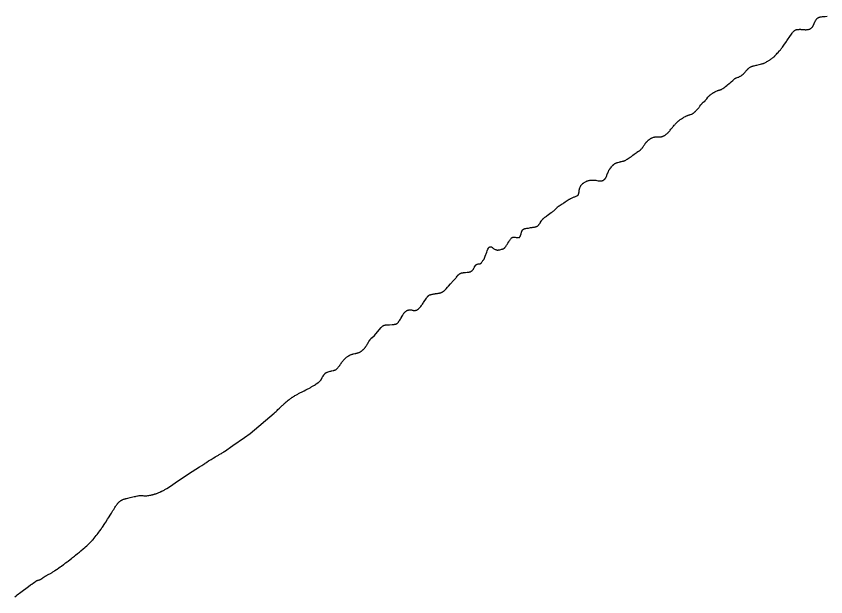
# Model space of a CAD drawing. Header units: millimetres. Extents: x 642261 to 742091, y 6812581 to 6930561.
# Drawn here: x 680479 to 683251, y 6815151 to 6817137 of the extents above; entities that cross this region are included whole.
import ezdxf

# ---------------------------------------------------------------- set-up
doc = ezdxf.new("R2010")
doc.units = ezdxf.units.MM
doc.layers.add('LimiteRegional', color=10, linetype='Continuous')

msp = doc.modelspace()

# ---------------------------------------------------------------- linework, layer by layer
at = {"layer": 'LimiteRegional', "color": 7, "linetype": 'Continuous'}
msp.add_lwpolyline([(680474.0831, 6815151.1232), (680479.8971, 6815155.5541), (680482.8201, 6815157.7491), (680495.5291, 6815167.2062), (680520.9951, 6815186.0631), (680528.6171, 6815191.6672), (680532.4431, 6815194.4481), (680538.2011, 6815198.5941), (680543.9831, 6815202.7061), (680546.8841, 6815204.7501), (680547.4531, 6815205.1291), (680547.8411, 6815205.3662), (680548.6351, 6815205.8052), (680549.0401, 6815206.0082), (680549.8671, 6815206.3841), (680550.7121, 6815206.7242), (680551.2851, 6815206.9342), (680552.4481, 6815207.3201), (680553.3331, 6815207.5852), (680555.1241, 6815208.0752), (680557.5261, 6815208.7041), (680558.7181, 6815209.0361), (680559.8971, 6815209.3952), (680560.4791, 6815209.5881), (680561.6261, 6815210.0111), (680562.1881, 6815210.2431), (680563.0161, 6815210.6211), (680563.8241, 6815211.0402), (680564.2191, 6815211.2671), (680564.8571, 6815211.6522), (680566.1161, 6815212.4522), (680567.3552, 6815213.2861), (680568.1721, 6815213.8581), (680569.7901, 6815215.0311), (680572.1891, 6815216.8351), (680575.3861, 6815219.2441), (680577.0031, 6815220.4171), (680578.6441, 6815221.5471), (680579.4761, 6815222.0921), (680580.7421, 6815222.8782), (680581.6252, 6815223.4001), (680583.4091, 6815224.4111), (680585.2151, 6815225.3881), (680586.4291, 6815226.0241), (680588.8751, 6815227.2691), (680591.3351, 6815228.4942), (680594.6181, 6815230.1282), (680596.2531, 6815230.9572), (680598.6891, 6815232.2321), (680599.8951, 6815232.8881), (680602.2801, 6815234.2511), (680603.4561, 6815234.9612), (680605.194, 6815236.0701), (680609.227, 6815238.7532), (680611.9051, 6815240.5561), (680617.2341, 6815244.1921), (680619.8871, 6815246.0261), (680625.1671, 6815249.7232), (680630.4161, 6815253.4592), (680633.8991, 6815255.9711), (680640.8281, 6815261.0441), (680643.4131, 6815262.9621), (680648.5661, 6815266.8241), (680653.6931, 6815270.7193), (680657.0991, 6815273.3332), (680663.8811, 6815278.6021), (680668.9441, 6815282.5871), (680672.3091, 6815285.2591), (680679.0151, 6815290.6381), (680682.3581, 6815293.3442), (680689.0241, 6815298.7872), (680695.6671, 6815304.2691), (680700.0851, 6815307.9441), (680708.9001, 6815315.3372), (680714.1691, 6815319.8171), (680716.7771, 6815322.0742), (680720.6491, 6815325.4981), (680723.198, 6815327.8122), (680724.4621, 6815328.9811), (680726.3441, 6815330.7502), (680728.8261, 6815333.1432), (680730.0531, 6815334.3562), (680731.8781, 6815336.1971), (680734.5731, 6815339.0112), (680738.08, 6815342.8022), (680739.8131, 6815344.7111), (680742.3881, 6815347.5932), (680746.1921, 6815351.9562), (680749.9291, 6815356.3691), (680753.2983, 6815360.4794), (680756.1816, 6815364.0623), (680759.8551, 6815368.7681), (680762.6362, 6815372.4457), (680766.1592, 6815377.2212), (680770.1061, 6815382.7502), (680771.3451, 6815384.5332), (680772.9514, 6815386.8707), (680773.7501, 6815388.0331), (680777.8679, 6815394.1271), (680778.5011, 6815395.0641), (680783.1921, 6815402.1291), (680786.2941, 6815406.8522), (680792.4661, 6815416.3201), (680795.517, 6815421.0871), (680797.5171, 6815424.2851), (680801.4571, 6815430.7152), (680805.3501, 6815437.1762), (680810.5371, 6815445.8031), (680813.1561, 6815450.1102), (680815.8061, 6815454.4042), (680817.1471, 6815456.5442), (680819.1821, 6815459.7451), (680820.7411, 6815462.1312), (680821.5421, 6815463.3182), (680822.7721, 6815465.0862), (680824.0401, 6815466.8321), (680824.6901, 6815467.6941), (680826.0221, 6815469.3912), (680826.7051, 6815470.2241), (680827.7541, 6815471.4531), (680829.1971, 6815473.0461), (680829.9391, 6815473.8201), (680831.0791, 6815474.9532), (680832.2521, 6815476.0471), (680832.8521, 6815476.5782), (680833.9401, 6815477.4962), (680834.4961, 6815477.9421), (680835.3421, 6815478.5922), (680836.6451, 6815479.5261), (680837.9881, 6815480.4072), (680838.6761, 6815480.8261), (680840.0821, 6815481.6221), (680840.8021, 6815481.9971), (680841.9031, 6815482.5301), (680842.8971, 6815482.9802), (680844.8931, 6815483.8252), (680846.8981, 6815484.6032), (680847.8931, 6815484.962), (680848.239, 6815485.088), (680849.136, 6815485.397), (680850.933, 6815485.985), (680852.963, 6815486.6021), (680854.32, 6815486.9911), (680857.043, 6815487.7241), (680861.149, 6815488.7401), (680869.422, 6815490.67), (680878.406, 6815492.786), (680882.897, 6815493.806), (680887.394, 6815494.7791), (680889.646, 6815495.243), (680894.159, 6815496.116), (680896.422, 6815496.521), (680899.825, 6815497.084), (680900.821, 6815497.2241), (680901.486, 6815497.3), (680902.82, 6815497.4161), (680903.487, 6815497.457), (680904.826, 6815497.5071), (680906.166, 6815497.52), (680907.062, 6815497.51), (680908.855, 6815497.456), (680910.202, 6815497.3901), (680912.899, 6815497.2171), (680916.499, 6815496.9661), (680918.298, 6815496.8601), (680920.095, 6815496.7851), (680920.993, 6815496.763), (680922.786, 6815496.757), (680923.681, 6815496.776), (680925.022, 6815496.839), (680926.36, 6815496.9461), (680927.028, 6815497.017), (680930.0349, 6815497.3951), (680931.534, 6815497.6031), (680933.778, 6815497.942), (680937.131, 6815498.51), (680940.471, 6815499.155), (680942.135, 6815499.5081), (680945.453, 6815500.2761), (680947.107, 6815500.693), (680949.58, 6815501.3601), (680951.772, 6815501.9971), (680952.865, 6815502.3321), (680954.502, 6815502.8541), (680956.951, 6815503.6841), (680959.391, 6815504.571), (680960.608, 6815505.037), (680965.298, 6815506.893), (680967.622, 6815507.839), (680971.079, 6815509.288), (680974.499, 6815510.783), (680976.195, 6815511.55), (680979.555, 6815513.131), (680981.219, 6815513.947), (680983.695, 6815515.206), (680985.873, 6815516.364), (680986.955, 6815516.957), (680988.567, 6815517.867), (680990.961, 6815519.276), (680993.327, 6815520.745), (680994.4981, 6815521.502), (681007.053, 6815529.7451), (681032.128, 6815546.27), (681082.236, 6815579.351), (681107.328, 6815595.835), (681114.9401, 6815600.8154), (681121.1698, 6815604.8914), (681125.1211, 6815607.4767), (681125.8144, 6815607.9302), (681128.4222, 6815609.6365), (681132.186, 6815612.099), (681137.8428, 6815615.7869), (681144.629, 6815620.211), (681146.345, 6815621.3151), (681149.811, 6815623.4721), (681153.313, 6815625.5721), (681155.664, 6815626.947), (681160.394, 6815629.6521), (681165.145, 6815632.3222), (681171.482, 6815635.8771), (681174.639, 6815637.6731), (681179.344, 6815640.4141), (681181.677, 6815641.813), (681184.764, 6815643.7181), (681186.295, 6815644.6891), (681188.575, 6815646.1721), (681190.832, 6815647.691), (681191.951, 6815648.465), (681221.426, 6815669.0361), (681260.725, 6815696.4651), (681280.375, 6815710.179), (681362.725, 6815779.3941), (681364.836, 6815781.207), (681366.222, 6815782.44), (681368.95, 6815784.951), (681370.296, 6815786.227), (681372.96, 6815788.811), (681375.596, 6815791.4251), (681380.839, 6815796.689), (681384.797, 6815800.613), (681386.801, 6815802.551), (681388.827, 6815804.4641), (681389.851, 6815805.409), (681391.6705, 6815807.0659), (681393.924, 6815809.118), (681395.971, 6815810.959), (681399.057, 6815813.7012), (681402.169, 6815816.411), (681403.736, 6815817.753), (681406.895, 6815820.406), (681408.489, 6815821.7161), (681410.899, 6815823.658), (681414.153, 6815826.2009), (681415.799, 6815827.45), (681418.293, 6815829.295), (681420.819, 6815831.102), (681422.096, 6815831.991), (681424.354, 6815833.5161), (681425.874, 6815834.506), (681428.942, 6815836.43), (681430.489, 6815837.367), (681433.464, 6815839.117), (681433.606, 6815839.2011), (681436.749, 6815840.99), (681438.854, 6815842.1639), (681443.0851, 6815844.487), (681446.193, 6815846.164), (681448.272, 6815847.2671), (681452.443, 6815849.446), (681456.6291, 6815851.5941), (681465.023, 6815855.8451), (681471.319, 6815859.0361), (681477.595, 6815862.2691), (681480.72, 6815863.9121), (681485.387, 6815866.424), (681488.38, 6815868.099), (681490.357, 6815869.243), (681491.666, 6815870.0172), (681494.269, 6815871.591), (681496.208, 6815872.792), (681500.059, 6815875.243), (681503.884, 6815877.747), (681506.425, 6815879.4401), (681511.501, 6815882.8701), (681513.122, 6815884.0081), (681513.917, 6815884.5961), (681515.088, 6815885.5), (681516.799, 6815886.9111), (681517.906, 6815887.8901), (681518.45, 6815888.39), (681519.252, 6815889.1561), (681520.298, 6815890.2051), (681520.81, 6815890.742), (681521.564, 6815891.562), (681522.664, 6815892.8302), (681523.361, 6815893.724), (681523.787, 6815894.342), (681524.057, 6815894.7631), (681524.564, 6815895.622), (681524.921, 6815896.28), (681525.585, 6815897.6261), (681526.001, 6815898.5381), (681526.804, 6815900.3841), (681527.406, 6815901.769), (681528.038, 6815903.1411), (681528.371, 6815903.817), (681528.903, 6815904.8161), (681529.482, 6815905.789), (681529.792, 6815906.265), (681532.177, 6815909.8461), (681533, 6815911.0181), (681533.423, 6815911.5931), (681534.301, 6815912.7141), (681534.759, 6815913.257), (681535.473, 6815914.0441), (681536.139, 6815914.7121), (681536.485, 6815915.035), (681537.019, 6815915.5021), (681537.861, 6815916.163), (681538.755, 6815916.7711), (681539.224, 6815917.054), (681539.751, 6815917.3521), (681540.812, 6815917.914), (681541.883, 6815918.4341), (681542.601, 6815918.7601), (681544.047, 6815919.3681), (681545.14, 6815919.79), (681547.341, 6815920.569), (681554.008, 6815922.714), (681555.415, 6815923.1451), (681556.362, 6815923.3991), (681558.273, 6815923.8451), (681560.2, 6815924.2351), (681564.066, 6815924.979), (681565.988, 6815925.3979), (681566.941, 6815925.6341), (681568.2039, 6815925.986), (681568.83, 6815926.1801), (681569.5595, 6815926.4282), (681569.7843, 6815926.5058), (681570.3143, 6815926.7142), (681571.143, 6815927.04), (681571.781, 6815927.3312), (681572.05, 6815927.454), (681572.498, 6815927.6771), (681573.166, 6815928.0351), (681573.8119, 6815928.4129), (681573.9337, 6815928.4891), (681574.0615, 6815928.569), (681574.2246, 6815928.6732), (681574.956, 6815929.1661), (681576.068, 6815930.006), (681576.776, 6815930.5999), (681577.235, 6815931.009), (681578.124, 6815931.8589), (681579.083, 6815932.8571), (681579.7, 6815933.5451), (681580.895, 6815934.9631), (681582.047, 6815936.423), (681584.293, 6815939.403), (681585.988, 6815941.622), (681586.8619, 6815942.7602), (681587.431, 6815943.526), (681588.543, 6815945.074), (681589.627, 6815946.636), (681591.759, 6815949.78), (681593.371, 6815952.131), (681595.035, 6815954.4511), (681595.899, 6815955.593), (681597.246, 6815957.276), (681598.881, 6815959.196), (681599.713, 6815960.1391), (681600.978, 6815961.531), (681602.919, 6815963.569), (681604.916, 6815965.5441), (681605.937, 6815966.509), (681608.024, 6815968.389), (681609.091, 6815969.304), (681610.724, 6815970.646), (681612.209, 6815971.8081), (681612.963, 6815972.377), (681614.109, 6815973.216), (681615.864, 6815974.443), (681617.664, 6815975.629), (681618.58, 6815976.208), (681619.704, 6815976.881), (681620.0181, 6815977.059), (681620.459, 6815977.3071), (681621.985, 6815978.104), (681622.756, 6815978.4751), (681624.316, 6815979.163), (681625.901, 6815979.78), (681626.9731, 6815980.1521), (681627.694, 6815980.383), (681629.153, 6815980.805), (681630.207, 6815981.0791), (681632.32, 6815981.5881), (681633.4245, 6815981.8336), (681634.439, 6815982.0591), (681638.6829, 6815982.9611), (681641.857, 6815983.6791), (681643.438, 6815984.0731), (681646.623, 6815984.9291), (681648.207, 6815985.383), (681650.57, 6815986.1121), (681652.92, 6815986.9151), (681654.0911, 6815987.3501), (681655.467, 6815987.9241), (681656.362, 6815988.347), (681656.948, 6815988.6461), (681658.098, 6815989.283), (681658.942, 6815989.7931), (681659.497, 6815990.1481), (681660.587, 6815990.8891), (681661.1241, 6815991.2752), (681662.181, 6815992.0761), (681663.219, 6815992.9111), (681663.9021, 6815993.4851), (681665.248, 6815994.6692), (681666.9481, 6815996.238), (681667.7801, 6815997.0311), (681669.0029, 6815998.2329), (681670.78, 6816000.0721), (681671.924, 6816001.3261), (681672.483, 6816001.963), (681673.3051, 6816002.931), (681674.37, 6816004.249), (681674.889, 6816004.9201), (681675.649, 6816005.943), (681676.748, 6816007.517), (681677.448, 6816008.5791), (681678.802, 6816010.728), (681679.6791, 6816012.1741), (681681.399, 6816015.0821), (681682.686, 6816017.2621), (681683.9941, 6816019.43), (681684.663, 6816020.505), (681685.693, 6816022.1031), (681687.185, 6816024.4401), (681690.121, 6816029.1741), (681691.134, 6816030.7251), (681691.6541, 6816031.4881), (681691.9491, 6816031.902), (681692.457, 6816032.614), (681693.577, 6816034.071), (681694.162, 6816034.7771), (681695.075, 6816035.804), (681696.037, 6816036.788), (681696.538, 6816037.2631), (681705.4691, 6816045.495), (681727.252, 6816071.1631), (681728.318, 6816072.372), (681728.876, 6816072.9691), (681729.742, 6816073.8491), (681730.643, 6816074.705), (681731.106, 6816075.1231), (681732.055, 6816075.9331), (681732.541, 6816076.3241), (681733.285, 6816076.89), (681734.301, 6816077.6051), (681734.819, 6816077.943), (681735.609, 6816078.423), (681736.821, 6816079.08), (681737.923, 6816079.5931), (681738.483, 6816079.8231), (681739.332, 6816080.131), (681740.193, 6816080.395), (681740.628, 6816080.508), (681741.505, 6816080.699), (681741.947, 6816080.774), (681742.615, 6816080.863), (681744.221, 6816081.022), (681745.293, 6816081.112), (681747.436, 6816081.259), (681753.87, 6816081.594), (681757.085, 6816081.7991), (681765.947, 6816082.445), (681770.375, 6816082.817), (681772.6861, 6816083.0512), (681773.326, 6816083.1161), (681774.7999, 6816083.2861), (681777.011, 6816083.571), (681777.606, 6816083.6701), (681777.998, 6816083.7531), (681778.77, 6816083.9601), (681779.151, 6816084.0819), (681779.899, 6816084.3641), (681780.632, 6816084.6921), (681781.111, 6816084.9351), (681782.049, 6816085.476), (681783.07, 6816086.163), (681783.73, 6816086.664), (681784.1609, 6816087.0151), (681785.001, 6816087.7531), (681785.612, 6816088.3351), (681786.01, 6816088.7361), (681786.7841, 6816089.5611), (681787.889, 6816090.8491), (681788.587, 6816091.7301), (681789.036, 6816092.3241), (681789.893, 6816093.5151), (681790.4247, 6816094.289), (681790.885, 6816094.959), (681792.803, 6816097.858), (681794.65, 6816100.7741), (681795.853, 6816102.7302), (681798.221, 6816106.6751), (681799.001, 6816108.0151), (681800.508, 6816110.7191), (681802.483, 6816114.343), (681803.489, 6816116.151), (681804.526, 6816117.948), (681805.062, 6816118.841), (681805.953, 6816120.22), (681806.582, 6816121.101), (681807.018, 6816121.672), (681807.927, 6816122.778), (681808.643, 6816123.5769), (681809.138, 6816124.097), (681810.17, 6816125.1081), (681810.707, 6816125.6), (681811.825, 6816126.5591), (681813.002, 6816127.4881), (681813.822, 6816128.0941), (681814.383, 6816128.492), (681815.544, 6816129.276), (681815.954, 6816129.5381), (681816.778, 6816130.022), (681817.607, 6816130.4591), (681818.163, 6816130.725), (681819.282, 6816131.201), (681820.127, 6816131.513), (681820.693, 6816131.701), (681821.8311, 6816132.034), (681822.403, 6816132.182), (681823.551, 6816132.4421), (681824.706, 6816132.663), (681825.479, 6816132.792), (681827.032, 6816133.0181), (681827.693, 6816133.084), (681828.134, 6816133.106), (681829.02, 6816133.099), (681829.463, 6816133.072), (681830.352, 6816132.978), (681831.242, 6816132.8359), (681831.837, 6816132.7181), (681833.029, 6816132.4391), (681834.819, 6816131.946), (681837.208, 6816131.2511), (681838.401, 6816130.931), (681839.593, 6816130.654), (681840.189, 6816130.538), (681841.08, 6816130.3981), (681841.871, 6816130.3141), (681842.266, 6816130.2891), (681842.857, 6816130.273), (681843.742, 6816130.3031), (681844.624, 6816130.406), (681845.064, 6816130.488), (681846.323, 6816130.774), (681846.951, 6816130.935), (681847.889, 6816131.2), (681849.283, 6816131.652), (681849.5817, 6816131.766), (681850.654, 6816132.1751), (681851.328, 6816132.465), (681852.651, 6816133.1031), (681853.2981, 6816133.4531), (681854.2471, 6816134.0181), (681855.066, 6816134.5621), (681855.4669, 6816134.85), (681856.0551, 6816135.3001), (681856.9091, 6816136.0211), (681857.725, 6816136.7981), (681858.0747, 6816137.1638), (681859.945, 6816139.225), (681861.119, 6816140.573), (681861.884, 6816141.4741), (681863.376, 6816143.283), (681864.465, 6816144.645), (681866.579, 6816147.3901), (681868.629, 6816150.1651), (681869.973, 6816152.0361), (681872.637, 6816155.8351), (681873.958, 6816157.7571), (681876.561, 6816161.618), (681881.7219, 6816169.363), (681884.347, 6816173.218), (681885.27, 6816174.591), (681886.483, 6816176.4241), (681887.108, 6816177.3261), (681887.759, 6816178.207), (681888.098, 6816178.639), (681888.628, 6816179.2711), (681889.381, 6816180.0831), (681889.78, 6816180.474), (681890.412, 6816181.0381), (681891.087, 6816181.5731), (681891.443, 6816181.829), (681892.059, 6816182.24), (681892.473, 6816182.4979), (681892.935, 6816182.763), (681893.312, 6816182.978), (681893.735, 6816183.2011), (681894.591, 6816183.614), (681895.4569, 6816183.9871), (681896.04, 6816184.2151), (681897.216, 6816184.6261), (681898.557, 6816185.0252), (681899.458, 6816185.2601), (681901.277, 6816185.6711), (681903.11, 6816186.026), (681905.566, 6816186.4612), (681906.794, 6816186.6811), (681908.6291, 6816187.0381), (681909.543, 6816187.235), (681910.388, 6816187.419), (681912.084, 6816187.749), (681913.787, 6816188.0371), (681914.924, 6816188.211), (681917.205, 6816188.527), (681921.774, 6816189.115), (681924.056, 6816189.434), (681926.331, 6816189.8011), (681927.465, 6816190.01), (681928.972, 6816190.32), (681929.723, 6816190.491), (681930.847, 6816190.7711), (681932.524, 6816191.2451), (681933.167, 6816191.4491), (681934.439, 6816191.8959), (681935.693, 6816192.393), (681936.517, 6816192.752), (681937.061, 6816193.004), (681938.136, 6816193.5361), (681938.929, 6816193.9591), (681939.452, 6816194.253), (681940.482, 6816194.8681), (681941.49, 6816195.517), (681942.797, 6816196.437), (681943.435, 6816196.918), (681944.369, 6816197.668), (681944.826, 6816198.0551), (681945.719, 6816198.852), (681946.155, 6816199.2611), (681946.795, 6816199.8901), (681947.722, 6816200.863), (681948.995, 6816202.2751), (681951.478, 6816205.1341), (681956.363, 6816210.876), (681958.02, 6816212.764), (681958.862, 6816213.698), (681966.525, 6816222.043), (681976.783, 6816233.141), (681981.887, 6816238.7061), (681983.141, 6816240.1351), (681983.949, 6816241.1071), (681985.516, 6816243.0871), (681987.05, 6816245.0951), (681989.109, 6816247.781), (681990.169, 6816249.112), (681991.263, 6816250.426), (681991.826, 6816251.075), (681992.695, 6816252.036), (681993.638, 6816253.004), (681994.127, 6816253.4731), (681994.884, 6816254.154), (681996.066, 6816255.124), (681996.883, 6816255.73), (681997.301, 6816256.021), (681997.936, 6816256.4401), (681998.801, 6816256.965), (681999.241, 6816257.2121), (681999.91, 6816257.5641), (682000.93, 6816258.044), (682001.855, 6816258.422), (682002.323, 6816258.5921), (682002.444, 6816258.6321), (682003.031, 6816258.8241), (682004.107, 6816259.115), (682005.197, 6816259.335), (682005.7469, 6816259.4181), (682006.2605, 6816259.4827), (682006.996, 6816259.575), (682009.494, 6816259.848), (682010.088, 6816259.9053), (682010.7547, 6816259.9696), (682011.5785, 6816260.049), (682012.0489, 6816260.0943), (682012.4644, 6816260.1343), (682012.9264, 6816260.1789), (682014.494, 6816260.33), (682016.992, 6816260.596), (682017.7611, 6816260.6855), (682023.463, 6816261.3491), (682026.696, 6816261.7551), (682029.927, 6816262.1991), (682031.542, 6816262.441), (682032.077, 6816262.5351), (682033.13, 6816262.787), (682034.158, 6816263.1211), (682034.829, 6816263.385), (682035.2709, 6816263.5801), (682036.139, 6816264.0101), (682037.09, 6816264.5561), (682037.71, 6816264.9529), (682038.116, 6816265.232), (682038.913, 6816265.8221), (682039.495, 6816266.291), (682039.877, 6816266.614), (682040.6231, 6816267.2881), (682041.697, 6816268.3541), (682042.3841, 6816269.0982), (682042.828, 6816269.607), (682043.683, 6816270.6481), (682043.969, 6816271.023), (682044.5, 6816271.788), (682044.982, 6816272.5721), (682045.28, 6816273.103), (682045.832, 6816274.182), (682046.583, 6816275.8271), (682047.543, 6816278.0311), (682048.049, 6816279.1201), (682048.596, 6816280.189), (682048.892, 6816280.715), (682049.369, 6816281.488), (682051.267, 6816284.548), (682051.721, 6816285.201), (682051.96, 6816285.517), (682052.2963, 6816285.9268), (682052.4702, 6816286.1173), (682052.572, 6816286.2251), (682052.878, 6816286.549), (682053.169, 6816286.8181), (682053.633, 6816287.1961), (682054.135, 6816287.54), (682054.402, 6816287.698), (682055.279, 6816288.1451), (682055.871, 6816288.4001), (682056.269, 6816288.553), (682057.07, 6816288.824), (682057.676, 6816289.0021), (682058.896, 6816289.3071), (682061.355, 6816289.8301), (682062.584, 6816290.1101), (682063.42, 6816290.268), (682063.988, 6816290.3321), (682065.138, 6816290.401), (682066.675, 6816290.4771), (682067.433, 6816290.5571), (682068.177, 6816290.6921), (682068.542, 6816290.788), (682069.02, 6816290.95), (682069.255, 6816291.0481), (682069.601, 6816291.217), (682070.107, 6816291.5291), (682070.406, 6816291.7481), (682070.969, 6816292.211), (682071.487, 6816292.7021), (682071.811, 6816293.045), (682072.413, 6816293.759), (682072.83, 6816294.318), (682073.603, 6816295.4781), (682075.044, 6816297.8781), (682075.798, 6816299.0632), (682076.299, 6816299.789), (682077.335, 6816301.2211), (682078.735, 6816303.115), (682079.42, 6816304.0691), (682080.4, 6816305.523), (682081.006, 6816306.5181), (682081.292, 6816307.0241), (682081.694, 6816307.798), (682082.061, 6816308.591), (682082.23, 6816308.9951), (682084.956, 6816315.8791), (682090.295, 6816329.6779), (682092.124, 6816334.447), (682094.557, 6816340.8111), (682095.8089, 6816343.99), (682095.991, 6816344.387), (682096.133, 6816344.643), (682096.466, 6816345.1331), (682096.654, 6816345.368), (682097.072, 6816345.8131), (682097.54, 6816346.229), (682097.877, 6816346.488), (682098.351, 6816346.7991), (682098.602, 6816346.9631), (682099.185, 6816347.281), (682099.588, 6816347.474), (682100.423, 6816347.8121), (682100.851, 6816347.9579), (682101.72, 6816348.199), (682102.303, 6816348.323), (682103.077, 6816348.44), (682103.459, 6816348.477), (682104.303, 6816348.5099), (682105.11, 6816348.468), (682105.495, 6816348.4191), (682106.046, 6816348.309), (682106.56, 6816348.1551), (682106.8, 6816348.0611), (682107.091, 6816347.9271), (682107.663, 6816347.6062), (682108.222, 6816347.2241), (682108.589, 6816346.9401), (682109.315, 6816346.3171), (682110.395, 6816345.289), (682111.856, 6816343.877), (682112.612, 6816343.209), (682113.394, 6816342.5991), (682113.797, 6816342.3241), (682114.419, 6816341.9571), (682117.33, 6816340.4281), (682118.8191, 6816339.6971), (682120.329, 6816339.0241), (682121.093, 6816338.716), (682122.12, 6816338.344), (682122.637, 6816338.1771), (682123.417, 6816337.951), (682124.599, 6816337.6771), (682124.993, 6816337.6051), (682125.786, 6816337.4951), (682126.586, 6816337.426), (682127.123, 6816337.4011), (682128.203, 6816337.3991), (682129.017, 6816337.437), (682129.561, 6816337.4792), (682130.651, 6816337.6011), (682132.284, 6816337.864), (682133.368, 6816338.085), (682134.087, 6816338.2491), (682135.513, 6816338.6061), (682138.423, 6816339.333), (682141.057, 6816339.9871), (682142.37, 6816340.3391), (682144.311, 6816340.9221), (682145.575, 6816341.359), (682146.194, 6816341.5961), (682147.105, 6816341.9771), (682147.506, 6816342.1647), (682147.992, 6816342.392), (682148.4241, 6816342.6131), (682149.175, 6816343.03), (682149.541, 6816343.2521), (682150.076, 6816343.6001), (682150.849, 6816344.161), (682151.581, 6816344.7721), (682151.9311, 6816345.098), (682152.597, 6816345.7911), (682152.922, 6816346.1732), (682153.36, 6816346.7401), (682154.503, 6816348.352), (682155.245, 6816349.432), (682156.689, 6816351.6011), (682158.098, 6816353.779), (682159.952, 6816356.6861), (682160.88, 6816358.138), (682163.008, 6816361.3911), (682165.401, 6816365.014), (682168.569, 6816369.8331), (682170.19, 6816372.2351), (682171.863, 6816374.6311), (682172.725, 6816375.826), (682174.058, 6816377.615), (682174.32, 6816377.942), (682174.888, 6816378.558), (682175.513, 6816379.123), (682175.956, 6816379.4721), (682176.264, 6816379.6911), (682176.902, 6816380.0991), (682177.655, 6816380.507), (682178.174, 6816380.7491), (682178.526, 6816380.8981), (682179.244, 6816381.161), (682179.608, 6816381.277), (682180.345, 6816381.475), (682181.088, 6816381.6281), (682182.083, 6816381.761), (682182.579, 6816381.798), (682183.316, 6816381.8132), (682183.681, 6816381.804), (682184.222, 6816381.7669), (682185.214, 6816381.664), (682187.198, 6816381.407), (682191.1691, 6816380.812), (682193.155, 6816380.5431), (682193.724, 6816380.465), (682194.864, 6816380.272), (682197.151, 6816379.868), (682198.2466, 6816379.7358), (682199.053, 6816379.6871), (682199.432, 6816379.684), (682200, 6816379.707), (682200.565, 6816379.768), (682200.847, 6816379.813), (682201.211, 6816379.8981), (682201.441, 6816379.973), (682201.876, 6816380.165), (682202.08, 6816380.2811), (682202.466, 6816380.5501), (682202.823, 6816380.8651), (682203.046, 6816381.0991), (682203.4591, 6816381.616), (682203.8791, 6816382.2661), (682204.136, 6816382.733), (682204.6081, 6816383.7281), (682205.0499, 6816384.8005), (682205.59, 6816386.19), (682205.868, 6816386.883), (682206.304, 6816387.874), (682206.537, 6816388.339), (682206.867, 6816389.001), (682207.068, 6816389.451), (682207.43, 6816390.366), (682207.593, 6816390.832), (682207.888, 6816391.775), (682208.149, 6816392.732), (682208.6, 6816394.675), (682209.147, 6816397.285), (682209.44, 6816398.5781), (682209.773, 6816399.854), (682209.959, 6816400.483), (682210.386, 6816401.7161), (682210.63, 6816402.319), (682211.042, 6816403.2021), (682211.46, 6816403.965), (682211.689, 6816404.3371), (682212.06, 6816404.8831), (682212.683, 6816405.6741), (682213.145, 6816406.18), (682213.391, 6816406.427), (682213.78, 6816406.788), (682214.217, 6816407.1611), (682215.113, 6816407.843), (682216.033, 6816408.444), (682216.66, 6816408.8031), (682217.084, 6816409.026), (682217.942, 6816409.4321), (682218.926, 6816409.834), (682219.59, 6816410.0731), (682220.938, 6816410.489), (682221.26, 6816410.5751), (682221.62, 6816410.6711), (682222.995, 6816410.992), (682224.382, 6816411.272), (682227.167, 6816411.772), (682232.816, 6816412.734), (682240.35, 6816413.968), (682244.115, 6816414.614), (682245.5778, 6816414.8591), (682248.048, 6816415.2731), (682251.5401, 6816415.85), (682253.2821, 6816416.16), (682255.8901, 6816416.6741), (682257.624, 6816417.0651), (682258.489, 6816417.2771), (682259.784, 6816417.621), (682261.722, 6816418.2011), (682262.221, 6816418.3781), (682262.545, 6816418.5101), (682263.171, 6816418.8071), (682263.474, 6816418.972), (682264.062, 6816419.331), (682264.626, 6816419.726), (682264.99, 6816420.0092), (682265.6911, 6816420.615), (682266.442, 6816421.355), (682266.9219, 6816421.877), (682267.844, 6816422.9771), (682268.29, 6816423.549), (682269.1571, 6816424.7191), (682270.853, 6816427.081), (682271.7091, 6816428.2221), (682272.0831, 6816428.7161), (682272.7979, 6816429.726), (682273.475, 6816430.759), (682273.9101, 6816431.459), (682274.752, 6816432.8751), (682276.396, 6816435.7232), (682277.24, 6816437.126), (682278.125, 6816438.4941), (682278.59, 6816439.1611), (682278.8717, 6816439.5375), (682279.239, 6816440.028), (682279.577, 6816440.4509), (682280.104, 6816441.071), (682280.945, 6816441.963), (682282.05, 6816443.0391), (682282.796, 6816443.7431), (682284.313, 6816445.1239), (682286.639, 6816447.134), (682288.219, 6816448.4399), (682289.283, 6816449.299), (682291.431, 6816450.993), (682294.786, 6816453.567), (682297.04, 6816455.2581), (682301.578, 6816458.5991), (682310.69, 6816465.2201), (682315.216, 6816468.562), (682318.207, 6816470.823), (682319.691, 6816471.9661), (682321.903, 6816473.7009), (682322.5, 6816474.187), (682323.5431, 6816475.0955), (682324.4282, 6816475.9189), (682325.1178, 6816476.5819), (682325.7889, 6816477.2551), (682326.6133, 6816478.1047), (682327.4677, 6816479.0014), (682328.381, 6816479.9721), (682329.3068, 6816480.9556), (682330.2723, 6816481.9813), (682330.9061, 6816482.6349), (682331.233, 6816482.9721), (682332.703, 6816484.414), (682333.0197, 6816484.7064), (682333.458, 6816485.1111), (682334.491, 6816486.0069), (682335.019, 6816486.439), (682335.83, 6816487.0651), (682336.665, 6816487.6621), (682337.092, 6816487.948), (682338.667, 6816488.972), (682341.838, 6816490.99), (682348.208, 6816494.9761), (682351.3811, 6816496.985), (682353.9399, 6816498.643), (682359.025, 6816502.0109), (682365.802, 6816506.507), (682369.221, 6816508.7122), (682372.678, 6816510.861), (682374.425, 6816511.908), (682375.019, 6816512.2521), (682376.222, 6816512.9101), (682377.443, 6816513.53), (682378.266, 6816513.926), (682379.93, 6816514.681), (682380.673, 6816514.9939), (682382.459, 6816515.746), (682387.566, 6816517.779), (682390.1061, 6816518.8289), (682391.364, 6816519.3801), (682393.781, 6816520.4191), (682395.924, 6816521.3201), (682396.991, 6816521.786), (682398.582, 6816522.527), (682399.6351, 6816523.0621), (682400.1589, 6816523.3461), (682400.9409, 6816523.7939), (682402.104, 6816524.5251), (682402.421, 6816524.751), (682402.619, 6816524.9121), (682402.988, 6816525.253), (682403.159, 6816525.4341), (682403.476, 6816525.8141), (682403.76, 6816526.218), (682403.934, 6816526.4991), (682404.245, 6816527.0861), (682404.543, 6816527.783), (682404.716, 6816528.2651), (682405.0091, 6816529.2621), (682405.1351, 6816529.773), (682405.3581, 6816530.808), (682405.757, 6816532.8751), (682405.8106, 6816533.123), (682405.973, 6816533.874), (682406.225, 6816535.097), (682406.357, 6816535.9171), (682406.562, 6816537.5641), (682406.786, 6816539.8249), (682406.889, 6816540.869), (682407.102, 6816542.5141), (682407.291, 6816543.6031), (682407.406, 6816544.1461), (682407.607, 6816544.9551), (682408.306, 6816547.369), (682408.686, 6816548.5611), (682409.303, 6816550.327), (682409.982, 6816552.0661), (682410.348, 6816552.9251), (682411.137, 6816554.6191), (682411.562, 6816555.455), (682412.242, 6816556.6921), (682412.891, 6816557.775), (682413.232, 6816558.3101), (682413.764, 6816559.105), (682414.614, 6816560.2801), (682415.528, 6816561.433), (682416.01, 6816562.001), (682416.999, 6816563.0771), (682417.676, 6816563.748), (682418.135, 6816564.1769), (682419.071, 6816564.994), (682419.789, 6816565.575), (682420.276, 6816565.949), (682421.266, 6816566.668), (682422.794, 6816567.691), (682423.841, 6816568.3461), (682426.001, 6816569.625), (682427.949, 6816570.7241), (682428.92, 6816571.247), (682430.385, 6816571.993), (682431.87, 6816572.686), (682432.624, 6816573.0111), (682434.164, 6816573.615), (682434.952, 6816573.8911), (682435.364, 6816574.0211), (682436.164, 6816574.273), (682436.944, 6816574.4951), (682438.503, 6816574.902), (682440.064, 6816575.262), (682441.106, 6816575.477), (682443.189, 6816575.85), (682444.753, 6816576.0831), (682445.795, 6816576.217), (682447.88, 6816576.438), (682448.922, 6816576.5261), (682451.006, 6816576.662), (682453.088, 6816576.7471), (682454.4759, 6816576.779), (682457.247, 6816576.7911), (682458.028, 6816576.7751), (682459.591, 6816576.6831), (682461.153, 6816576.523), (682462.195, 6816576.384), (682464.278, 6816576.0461), (682467.403, 6816575.4431), (682471.569, 6816574.614), (682471.8993, 6816574.5572), (682473.653, 6816574.255), (682475.041, 6816574.0562), (682475.736, 6816573.972), (682476.777, 6816573.8691), (682478.34, 6816573.771), (682479.63, 6816573.7431), (682480.2751, 6816573.7481), (682481.241, 6816573.7841), (682482.206, 6816573.8591), (682482.6879, 6816573.9131), (682483.651, 6816574.0591), (682484.132, 6816574.151), (682484.8531, 6816574.3171), (682485.8149, 6816574.5921), (682486.295, 6816574.754), (682487.015, 6816575.0311), (682488.094, 6816575.5251), (682488.6711, 6816575.824), (682489.786, 6816576.4541), (682490.849, 6816577.124), (682491.529, 6816577.5941), (682491.97, 6816577.9171), (682492.822, 6816578.5861), (682493.7341, 6816579.3761), (682494.314, 6816579.924), (682494.689, 6816580.2991), (682495.411, 6816581.0711), (682495.9271, 6816581.6701), (682496.26, 6816582.078), (682496.897, 6816582.9161), (682497.202, 6816583.3461), (682497.785, 6816584.227), (682498.332, 6816585.1361), (682498.6759, 6816585.7571), (682499.319, 6816587.0371), (682499.9829, 6816588.5461), (682500.385, 6816589.562), (682501.119, 6816591.608), (682501.6449, 6816593.2059), (682501.796, 6816593.6651), (682502.683, 6816596.4029), (682503.149, 6816597.761), (682503.649, 6816599.1081), (682503.914, 6816599.7761), (682504.338, 6816600.7691), (682505.533, 6816603.559), (682506.588, 6816606.047), (682507.137, 6816607.281), (682508.012, 6816609.1051), (682508.642, 6816610.297), (682508.975, 6816610.8839), (682509.5, 6816611.75), (682510.059, 6816612.5991), (682510.352, 6816613.016), (682511.249, 6816614.233), (682511.86, 6816615.029), (682513.108, 6816616.595), (682514.339, 6816618.0701), (682515.027, 6816618.8941), (682517.631, 6816621.9241), (682518.932, 6816623.4481), (682520.263, 6816625.061), (682522.026, 6816627.2001), (682522.942, 6816628.246), (682523.906, 6816629.265), (682524.411, 6816629.761), (682525.204, 6816630.4871), (682525.893, 6816631.0631), (682526.362, 6816631.429), (682527.32, 6816632.117), (682527.809, 6816632.4411), (682528.807, 6816633.0499), (682529.827, 6816633.6111), (682530.52, 6816633.9611), (682531.93, 6816634.606), (682533.554, 6816635.257), (682534.654, 6816635.6531), (682535.395, 6816635.903), (682536.889, 6816636.3732), (682539.156, 6816637.022), (682543.719, 6816638.2391), (682545.982, 6816638.871), (682547.102, 6816639.207), (682548.747, 6816639.674), (682549.853, 6816639.9491), (682552.079, 6816640.442), (682555.055, 6816641.059), (682556.538, 6816641.386), (682558.011, 6816641.7461), (682558.743, 6816641.9441), (682560.194, 6816642.3831), (682560.912, 6816642.6291), (682561.98, 6816643.0371), (682563.459, 6816643.668), (682564.433, 6816644.1121), (682566.35, 6816645.0571), (682567.294, 6816645.556), (682569.155, 6816646.603), (682570.98, 6816647.7111), (682572.179, 6816648.48), (682572.971, 6816649.0059), (682574.536, 6816650.0871), (682581.815, 6816655.2571), (682585.414, 6816657.881), (682587.789, 6816659.663), (682588.967, 6816660.566), (682590.722, 6816661.939), (682594.899, 6816665.2481), (682604.75, 6816672.3789), (682605.704, 6816673.019), (682606.36, 6816673.4111), (682607.707, 6816674.139), (682609.0821, 6816674.8231), (682610.918, 6816675.7401), (682611.82, 6816676.228), (682612.703, 6816676.7521), (682613.134, 6816677.0321), (682613.768, 6816677.477), (682614.98, 6816678.425), (682615.757, 6816679.0891), (682616.262, 6816679.543), (682617.246, 6816680.4801), (682617.961, 6816681.2041), (682619.3451, 6816682.6992), (682620.678, 6816684.243), (682621.547, 6816685.2921), (682623.255, 6816687.417), (682623.676, 6816687.9541), (682624.491, 6816689.0461), (682625.275, 6816690.1562), (682625.783, 6816690.9051), (682626.774, 6816692.4191), (682628.221, 6816694.716), (682630.153, 6816697.7831), (682631.152, 6816699.299), (682632.191, 6816700.794), (682632.73, 6816701.5301), (682633.569, 6816702.619), (682634.888, 6816704.2381), (682635.557, 6816705.0301), (682636.575, 6816706.1979), (682638.138, 6816707.9029), (682639.7491, 6816709.553), (682640.574, 6816710.358), (682642.269, 6816711.926), (682643.141, 6816712.689), (682644.48, 6816713.81), (682646.331, 6816715.2591), (682647.285, 6816715.963), (682648.756, 6816716.9961), (682650.276, 6816718), (682651.056, 6816718.492), (682651.719, 6816718.8941), (682653.056, 6816719.647), (682654.404, 6816720.3359), (682655.31, 6816720.762), (682655.916, 6816721.0321), (682657.135, 6816721.54), (682658.516, 6816722.0631), (682659.442, 6816722.3851), (682661.307, 6816722.9721), (682662.245, 6816723.2401), (682664.133, 6816723.7291), (682666.035, 6816724.166), (682667.31, 6816724.433), (682669.876, 6816724.9231), (682670.557, 6816725.0311), (682671.012, 6816725.0871), (682671.927, 6816725.165), (682673.306, 6816725.205), (682674.23, 6816725.189), (682676.085, 6816725.0821), (682677.947, 6816724.912), (682680.43, 6816724.6669), (682681.669, 6816724.5671), (682682.904, 6816724.5001), (682683.5201, 6816724.484), (682684.441, 6816724.4851), (682685.662, 6816724.5431), (682686.27, 6816724.6), (682687.178, 6816724.727), (682688.0789, 6816724.906), (682688.528, 6816725.017), (682689.979, 6816725.436), (682690.932, 6816725.7481), (682691.562, 6816725.9691), (682692.806, 6816726.4451), (682693.729, 6816726.8301), (682694.338, 6816727.1001), (682695.546, 6816727.671), (682696.145, 6816727.9711), (682697.333, 6816728.6021), (682698.509, 6816729.271), (682699.288, 6816729.7371), (682700.833, 6816730.7191), (682703.459, 6816732.476), (682704.741, 6816733.3641), (682706.619, 6816734.727), (682708.437, 6816736.1441), (682709.322, 6816736.8799), (682710.473, 6816737.893), (682711.037, 6816738.416), (682711.865, 6816739.222), (682713.07, 6816740.485), (682713.735, 6816741.226), (682715.034, 6816742.7301), (682716.297, 6816744.2591), (682717.123, 6816745.289), (682718.742, 6816747.371), (682721.119, 6816750.526), (682724.273, 6816754.7361), (682725.877, 6816756.818), (682727.52, 6816758.871), (682728.361, 6816759.882), (682729.651, 6816761.377), (682732.426, 6816764.4941), (682733.823, 6816766.041), (682735.941, 6816768.341), (682738.092, 6816770.6111), (682739.184, 6816771.7331), (682741.406, 6816773.946), (682742.539, 6816775.0361), (682744.269, 6816776.6471), (682745.911, 6816778.1001), (682747.023, 6816779.0391), (682747.772, 6816779.6541), (682749.289, 6816780.8551), (682750.441, 6816781.735), (682752.78, 6816783.448), (682755.161, 6816785.109), (682756.77, 6816786.195), (682760.03, 6816788.332), (682762.276, 6816789.752), (682763.407, 6816790.4441), (682765.111, 6816791.458), (682767.691, 6816792.9259), (682770.301, 6816794.3311), (682771.617, 6816795.0091), (682774.275, 6816796.3201), (682775.618, 6816796.9509), (682777.649, 6816797.8691), (682778.382, 6816798.162), (682778.8, 6816798.329), (682779.58, 6816798.596), (682781.166, 6816799.057), (682782.771, 6816799.4601), (682784.919, 6816799.9841), (682785.986, 6816800.27), (682787.043, 6816800.59), (682787.567, 6816800.767), (682788.344, 6816801.0571), (682790.967, 6816802.129), (682792.265, 6816802.693), (682794.184, 6816803.596), (682795.437, 6816804.2451), (682796.054, 6816804.5861), (682796.967, 6816805.1211), (682798.155, 6816805.8831), (682798.736, 6816806.2871), (682799.59, 6816806.9241), (682800.42, 6816807.6011), (682800.826, 6816807.9551), (682802.681, 6816809.6581), (682803.883, 6816810.8119), (682804.672, 6816811.5892), (682806.219, 6816813.161), (682807.357, 6816814.354), (682809.583, 6816816.774), (682811.76, 6816819.2331), (682813.193, 6816820.8901), (682816.04, 6816824.2421), (682817.441, 6816825.9391), (682818.356, 6816827.085), (682820.157, 6816829.4), (682823.727, 6816834.0492), (682825.546, 6816836.3419), (682826.788, 6816837.8461), (682827.421, 6816838.588), (682828.387, 6816839.686), (682829.474, 6816840.8361), (682830.228, 6816841.575), (682831.79, 6816843), (682836.6311, 6816847.1221), (682838.195, 6816848.538), (682838.95, 6816849.27), (682839.505, 6816849.8351), (682840.578, 6816850.999), (682841.609, 6816852.2001), (682842.278, 6816853.0181), (682843.582, 6816854.6871), (682847.415, 6816859.787), (682848.737, 6816861.4611), (682849.418, 6816862.2831), (682850.353, 6816863.3591), (682850.833, 6816863.887), (682851.573, 6816864.6641), (682852.729, 6816865.793), (682853.591, 6816866.58), (682855.351, 6816868.0971), (682857.155, 6816869.5451), (682858.382, 6816870.473), (682859.209, 6816871.077), (682860.886, 6816872.248), (682862.806, 6816873.514), (682864.105, 6816874.328), (682864.978, 6816874.859), (682866.74, 6816875.8951), (682868.075, 6816876.649), (682870.777, 6816878.107), (682871.499, 6816878.4761), (682873.513, 6816879.5071), (682875.353, 6816880.413), (682879.06, 6816882.176), (682879.59, 6816882.4131), (682880.67, 6816882.838), (682881.771, 6816883.208), (682882.514, 6816883.4301), (682884.018, 6816883.8321), (682885.532, 6816884.2021), (682887.549, 6816884.6921), (682888.5481, 6816884.955), (682890.024, 6816885.397), (682890.75, 6816885.6471), (682891.7, 6816886.018), (682892.167, 6816886.222), (682892.856, 6816886.554), (682893.53, 6816886.9211), (682893.861, 6816887.1191), (682895.486, 6816888.136), (682896.56, 6816888.8251), (682898.691, 6816890.229), (682901.845, 6816892.3951), (682903.923, 6816893.875), (682905.298, 6816894.876), (682908.031, 6816896.9111), (682912.284, 6816900.15), (682915.103, 6816902.325), (682920.705, 6816906.711), (682921.437, 6816907.2979), (682922.874, 6816908.504), (682924.281, 6816909.747), (682925.205, 6816910.5911), (682927.03, 6816912.3091), (682932.446, 6816917.539), (682934.281, 6816919.247), (682935.213, 6816920.086), (682937.114, 6816921.718), (682938.087, 6816922.5081), (682939.58, 6816923.654), (682940.1179, 6816924.035), (682940.483, 6816924.2751), (682941.2311, 6816924.7261), (682942.389, 6816925.335), (682943.182, 6816925.7021), (682943.719, 6816925.9321), (682944.809, 6816926.3621), (682945.639, 6816926.662), (682947.32, 6816927.2231), (682950.712, 6816928.3021), (682952.389, 6816928.884), (682953.488, 6816929.309), (682954.03, 6816929.537), (682954.832, 6816929.9), (682956.006, 6816930.5031), (682958.315, 6816931.824), (682959.454, 6816932.5091), (682961.143, 6816933.569), (682962.807, 6816934.6681), (682963.628, 6816935.2341), (682965.249, 6816936.398), (682966.048, 6816936.997), (682967.232, 6816937.918), (682968.03, 6816938.5741), (682968.549, 6816939.025), (682969.558, 6816939.954), (682970.049, 6816940.432), (682971.007, 6816941.411), (682971.936, 6816942.4181), (682972.542, 6816943.1021), (682973.729, 6816944.497), (682974.601, 6816945.5621), (682976.319, 6816947.719), (682977.2501, 6816948.8902), (682978.1496, 6816950.0217), (682978.9489, 6816951.0128), (682979.781, 6816952.024), (682980.6024, 6816952.9781), (682981.4844, 6816953.9777), (682982.5279, 6816955.0854), (682983.1362, 6816955.6808), (682984.3335, 6816956.853), (682985.3368, 6816957.7358), (682985.583, 6816957.949), (682986.126, 6816958.3901), (682987.959, 6816959.8121), (682988.89, 6816960.5031), (682990.305, 6816961.508), (682991.746, 6816962.4662), (682992.477, 6816962.925), (682993.96, 6816963.7981), (682994.712, 6816964.2089), (682995.856, 6816964.791), (682996.888, 6816965.271), (682997.41, 6816965.497), (682998.2, 6816965.817), (682999.402, 6816966.2529), (683000.625, 6816966.633), (683001.245, 6816966.801), (683002.818, 6816967.1921), (683005.973, 6816967.914), (683012.291, 6816969.2779), (683015.438, 6816970.013), (683023.468, 6816972.0091), (683027.475, 6816973.0441), (683031.4729, 6816974.1301), (683033.468, 6816974.699), (683035.3361, 6816975.286), (683036.564, 6816975.718), (683037.377, 6816976.024), (683038.986, 6816976.6711), (683040.182, 6816977.1871), (683042.549, 6816978.283), (683044.89, 6816979.448), (683046.442, 6816980.2541), (683049.5369, 6816981.908), (683052.574, 6816983.572), (683054.078, 6816984.418), (683056.313, 6816985.711), (683058.521, 6816987.0391), (683059.614, 6816987.7181), (683060.0486, 6816987.998), (683061.775, 6816989.11), (683062.8429, 6816989.8251), (683064.427, 6816990.923), (683066.505, 6816992.441), (683067.529, 6816993.224), (683069.044, 6816994.4321), (683070.534, 6816995.682), (683071.269, 6816996.324), (683072.8951, 6816997.7921), (683073.96, 6816998.782), (683076.049, 6817000.794), (683077.074, 6817001.814), (683079.09, 6817003.8831), (683081.066, 6817005.9881), (683082.364, 6817007.4121), (683084.923, 6817010.305), (683087.598, 6817013.367), (683091.1671, 6817017.4411), (683092.938, 6817019.4861), (683095.559, 6817022.58), (683096.848, 6817024.1431), (683098.537, 6817026.2499), (683099.368, 6817027.314), (683100.595, 6817028.926), (683102.385, 6817031.384), (683107.511, 6817038.6591), (683116.2452, 6817051.1721), (683117.697, 6817053.252), (683130.118, 6817071.188), (683131.233, 6817072.7771), (683133.507, 6817075.907), (683135.849, 6817078.9879), (683137.4541, 6817081.022), (683138.544, 6817082.3721), (683140.781, 6817085.0661), (683141.494, 6817085.871), (683141.866, 6817086.261), (683142.441, 6817086.83), (683143.344, 6817087.641), (683144.291, 6817088.398), (683144.781, 6817088.754), (683145.79, 6817089.417), (683146.31, 6817089.723), (683147.107, 6817090.1461), (683148.2, 6817090.6419), (683148.759, 6817090.859), (683149.6129, 6817091.142), (683150.483, 6817091.374), (683150.924, 6817091.4701), (683151.617, 6817091.603), (683153.002, 6817091.834), (683154.389, 6817092.022), (683155.314, 6817092.126), (683157.165, 6817092.2831), (683158.553, 6817092.3621), (683159.479, 6817092.398), (683161.331, 6817092.4339), (683164.107, 6817092.414), (683165.957, 6817092.363), (683169.65, 6817092.205), (683170.972, 6817092.123), (683173.616, 6817091.8782), (683177.141, 6817091.496), (683178.903, 6817091.332), (683180.666, 6817091.216), (683181.547, 6817091.1831), (683182.908, 6817091.172), (683183.815, 6817091.194), (683185.6259, 6817091.302), (683186.531, 6817091.3871), (683188.339, 6817091.6161), (683190.1459, 6817091.92), (683191.3499, 6817092.1621), (683192.152, 6817092.339), (683193.757, 6817092.731), (683194.842, 6817093.042), (683195.371, 6817093.218), (683196.151, 6817093.507), (683197.29, 6817094.0001), (683197.847, 6817094.2731), (683198.939, 6817094.876), (683199.742, 6817095.379), (683200.271, 6817095.7381), (683201.315, 6817096.517), (683202.265, 6817097.3), (683202.722, 6817097.7), (683203.382, 6817098.314), (683204.316, 6817099.2661), (683205.178, 6817100.2651), (683205.582, 6817100.784), (683206.09, 6817101.4971), (683206.33, 6817101.8641), (683206.675, 6817102.4269), (683207.154, 6817103.3041), (683207.74, 6817104.508), (683208.11, 6817105.316), (683208.8109, 6817106.944), (683210.807, 6817111.8551), (683211.509, 6817113.479), (683211.88, 6817114.284), (683213.471, 6817117.6561), (683214.288, 6817119.3221), (683215.1451, 6817120.973), (683215.594, 6817121.793), (683216.547, 6817123.4221), (683217.054, 6817124.231), (683217.862, 6817125.436), (683218.663, 6817126.515), (683219.231, 6817127.2072), (683219.623, 6817127.6562), (683220.442, 6817128.522), (683220.867, 6817128.9381), (683221.7469, 6817129.7381), (683222.355, 6817130.244), (683223.19, 6817130.8871), (683223.617, 6817131.1931), (683224.601, 6817131.8461), (683225.614, 6817132.4451), (683226.131, 6817132.724), (683226.918, 6817133.1161), (683227.987, 6817133.5881), (683228.529, 6817133.802), (683229.351, 6817134.093), (683230.602, 6817134.465), (683231.869, 6817134.7541), (683232.509, 6817134.867), (683235.085, 6817135.2531), (683236.803, 6817135.487), (683240.24, 6817135.904), (683241.959, 6817136.091), (683245.399, 6817136.432), (683248.841, 6817136.739), (683255.729, 6817137.311)], dxfattribs=at)

doc.saveas('drawing.dxf')
